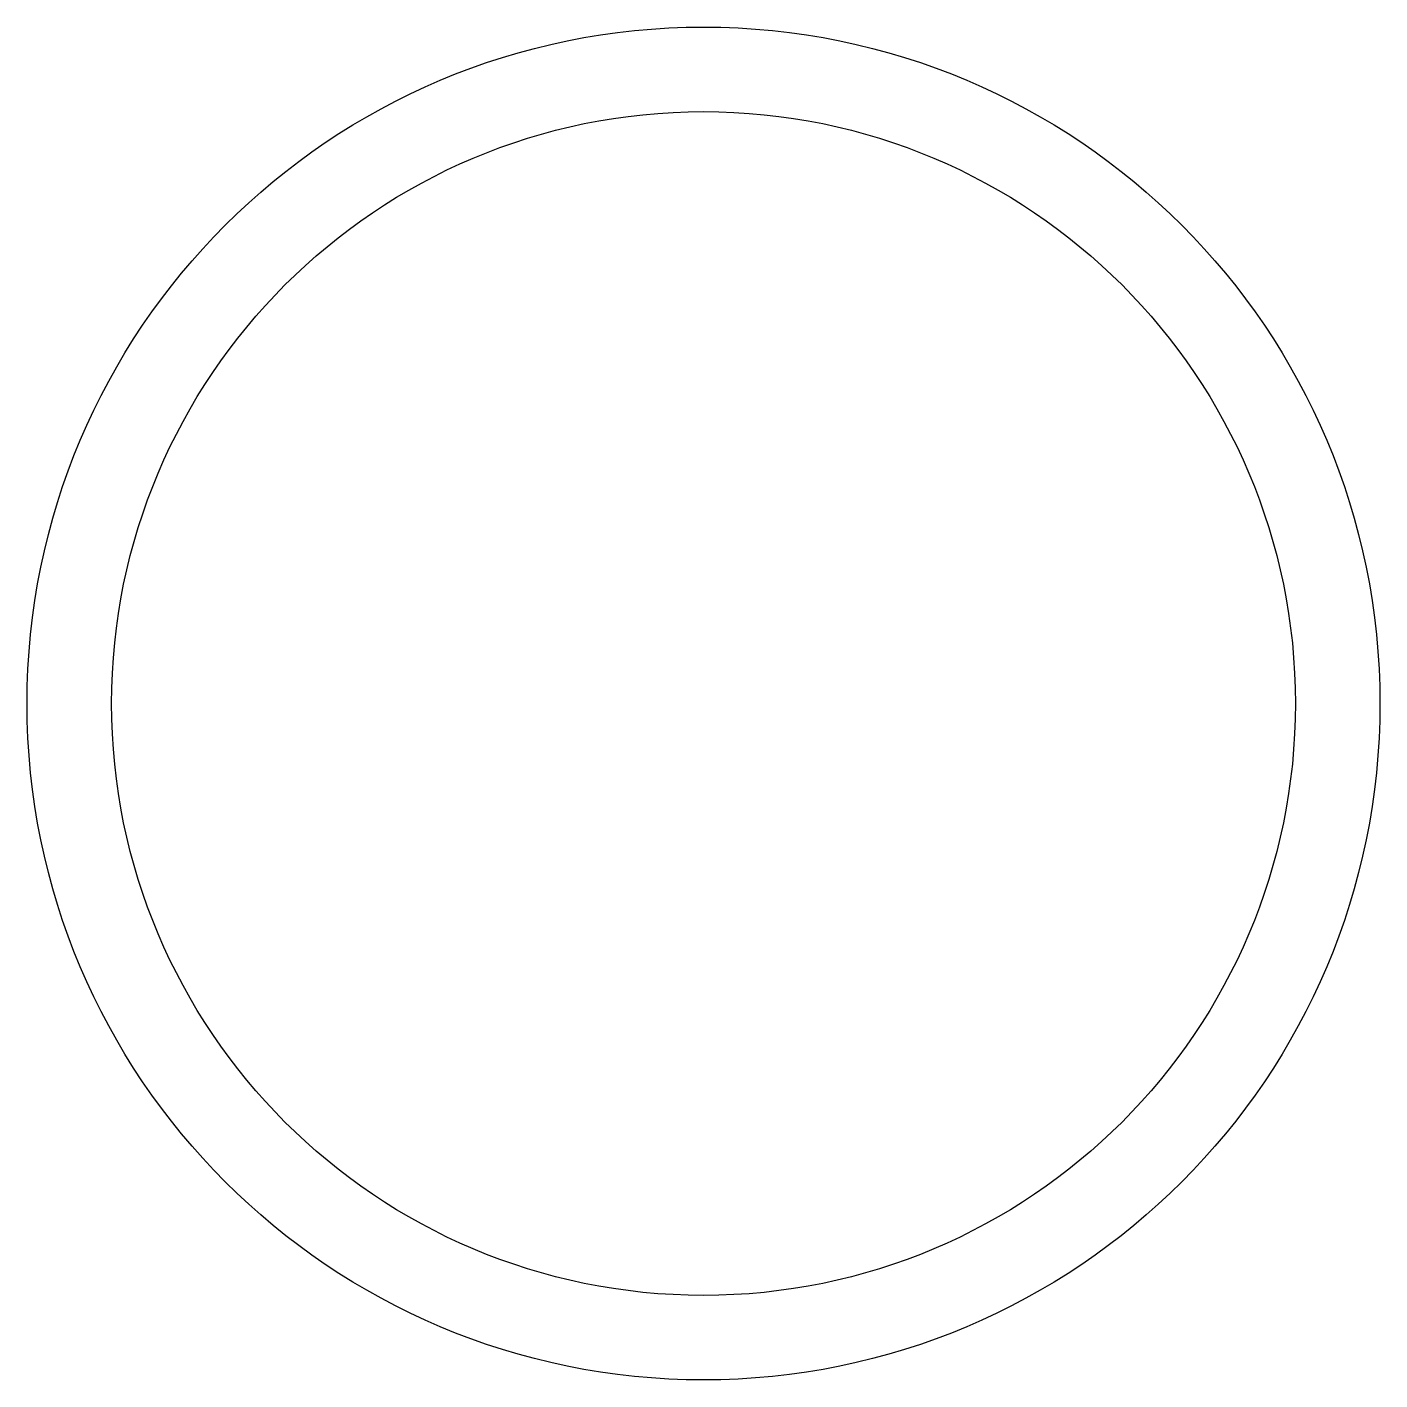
# Model space of a CAD drawing. Extents: x 3681.5 to 3721.5, y 311.8 to 351.8.
import ezdxf

# ---------------------------------------------------------------- set-up
doc = ezdxf.new("R2010")
doc.units = 0
doc.layers.add('ANA', color=220, linetype='CONTINUOUS')

msp = doc.modelspace()

# ---------------------------------------------------------------- linework, layer by layer
at = {"layer": 'ANA', "color": 0}
for radius in [20, 17.5]:
    msp.add_circle((3701.491, 331.761), radius, dxfattribs=at)

doc.saveas('drawing.dxf')
